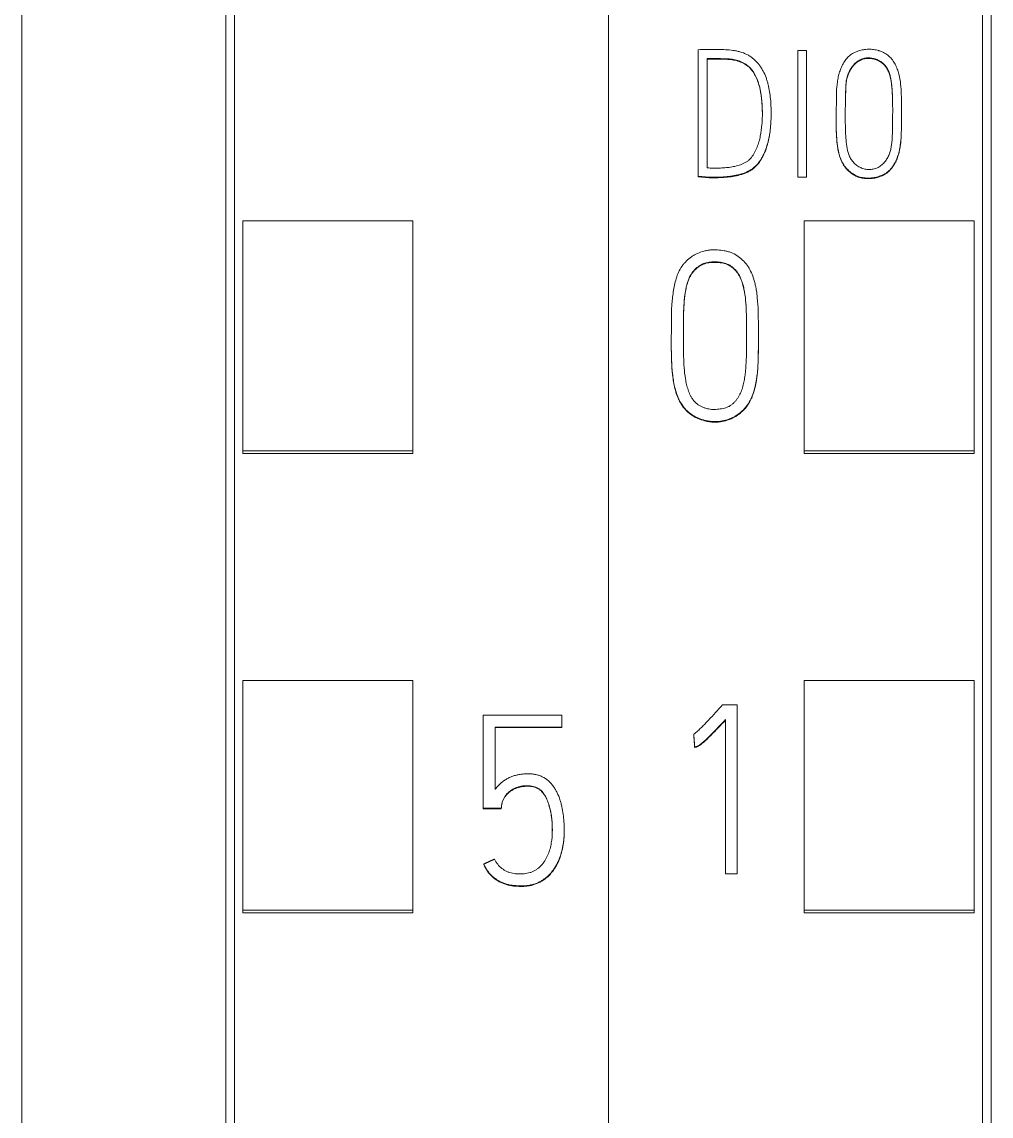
# Model space of a CAD drawing. Header units: millimetres. Extents: x 4137 to 6698, y 1400 to 3585.
# Drawn here: x 6070.55 to 6081.95, y 3330.15 to 3343.01 of the extents above; entities that cross this region are included whole.
import ezdxf

# ---------------------------------------------------------------- set-up
doc = ezdxf.new("R2010")
doc.units = ezdxf.units.MM
doc.layers.add('000-PI-Oprema', color=30, linetype='Continuous', lineweight=5)

msp = doc.modelspace()

# ---------------------------------------------------------------- linework, layer by layer
at = {"color": 0, "linetype": 'ByBlock', "lineweight": 0}
for p, q in [((6077.448, 3360.472), (6077.448, 3247.054)), ((6081.848, 3358.191), (6081.848, 3249.376)), ((6078.503, 3342.685), (6078.503, 3341.198)), ((6079.674, 3341.188), (6079.674, 3342.677)), ((6079.674, 3342.677), (6079.778, 3342.677)), ((6079.778, 3342.677), (6079.778, 3341.188)), ((6078.609, 3341.295), (6078.609, 3342.58)), ((6079.36, 3341.935), (6079.36, 3341.941)), ((6080.894, 3341.86), (6080.894, 3341.866)), ((6080.125, 3341.836), (6080.125, 3341.83)), ((6078.503, 3341.198), (6078.503, 3341.192)), ((6079.778, 3341.188), (6079.674, 3341.188)), ((6079.748, 3337.969), (6079.748, 3340.672)), ((6081.748, 3340.672), (6079.748, 3340.672)), ((6081.748, 3337.969), (6081.748, 3340.672)), ((6079.21, 3339.376), (6079.21, 3339.382)), ((6078.186, 3339.211), (6078.186, 3339.205)), ((6079.748, 3337.94), (6079.748, 3337.969)), ((6081.748, 3337.969), (6079.748, 3337.969)), ((6081.748, 3337.94), (6079.748, 3337.94)), ((6081.748, 3337.94), (6081.748, 3337.969)), ((6079.748, 3332.568), (6079.748, 3335.27)), ((6081.748, 3335.27), (6079.748, 3335.27)), ((6081.748, 3332.568), (6081.748, 3335.27)), ((6078.962, 3334.982), (6078.787, 3334.982)), ((6078.962, 3332.998), (6078.962, 3334.982)), ((6078.823, 3334.81), (6078.823, 3332.998)), ((6078.451, 3334.637), (6078.451, 3334.631)), ((6078.46, 3334.49), (6078.46, 3334.484)), ((6078.823, 3332.998), (6078.962, 3332.998)), ((6079.748, 3332.54), (6079.748, 3332.568)), ((6081.748, 3332.568), (6079.748, 3332.568)), ((6081.748, 3332.54), (6079.748, 3332.54)), ((6081.748, 3332.54), (6081.748, 3332.568))]:
    msp.add_line(p, q, dxfattribs=at)
for points in [[(6078.451, 3334.637, 0), (6078.451, 3334.634, 0), (6078.451, 3334.631, 0), (6078.452, 3334.628, 0), (6078.452, 3334.625, 0), (6078.452, 3334.622, 0), (6078.452, 3334.619, 0), (6078.452, 3334.616, 0), (6078.452, 3334.613, 0), (6078.453, 3334.61, 0), (6078.453, 3334.608, 0), (6078.453, 3334.605, 0), (6078.453, 3334.602, 0), (6078.453, 3334.599, 0), (6078.454, 3334.596, 0), (6078.454, 3334.593, 0), (6078.454, 3334.59, 0), (6078.454, 3334.587, 0), (6078.454, 3334.584, 0), (6078.454, 3334.581, 0), (6078.455, 3334.578, 0), (6078.455, 3334.575, 0), (6078.455, 3334.572, 0), (6078.455, 3334.569, 0), (6078.455, 3334.566, 0), (6078.455, 3334.563, 0), (6078.456, 3334.56, 0), (6078.456, 3334.558, 0), (6078.456, 3334.555, 0), (6078.456, 3334.552, 0), (6078.456, 3334.549, 0), (6078.456, 3334.546, 0), (6078.457, 3334.543, 0), (6078.457, 3334.54, 0), (6078.457, 3334.537, 0), (6078.457, 3334.534, 0), (6078.457, 3334.531, 0), (6078.458, 3334.528, 0), (6078.458, 3334.525, 0), (6078.458, 3334.522, 0), (6078.458, 3334.519, 0), (6078.458, 3334.516, 0), (6078.458, 3334.513, 0), (6078.459, 3334.51, 0), (6078.459, 3334.508, 0), (6078.459, 3334.505, 0), (6078.459, 3334.502, 0), (6078.459, 3334.499, 0), (6078.459, 3334.496, 0), (6078.46, 3334.493, 0), (6078.46, 3334.49, 0)], [(6078.451, 3334.631, 0), (6078.451, 3334.628, 0), (6078.451, 3334.625, 0), (6078.452, 3334.622, 0), (6078.452, 3334.619, 0), (6078.452, 3334.616, 0), (6078.452, 3334.613, 0), (6078.452, 3334.61, 0), (6078.452, 3334.607, 0), (6078.453, 3334.604, 0), (6078.453, 3334.601, 0), (6078.453, 3334.598, 0), (6078.453, 3334.595, 0), (6078.453, 3334.592, 0), (6078.454, 3334.59, 0), (6078.454, 3334.587, 0), (6078.454, 3334.584, 0), (6078.454, 3334.581, 0), (6078.454, 3334.578, 0), (6078.454, 3334.575, 0), (6078.455, 3334.572, 0), (6078.455, 3334.569, 0), (6078.455, 3334.566, 0), (6078.455, 3334.563, 0), (6078.455, 3334.56, 0), (6078.455, 3334.557, 0), (6078.456, 3334.554, 0), (6078.456, 3334.551, 0), (6078.456, 3334.548, 0), (6078.456, 3334.545, 0), (6078.456, 3334.543, 0), (6078.456, 3334.54, 0), (6078.457, 3334.537, 0), (6078.457, 3334.534, 0), (6078.457, 3334.531, 0), (6078.457, 3334.528, 0), (6078.457, 3334.525, 0), (6078.458, 3334.522, 0), (6078.458, 3334.519, 0), (6078.458, 3334.516, 0), (6078.458, 3334.513, 0), (6078.458, 3334.51, 0), (6078.458, 3334.507, 0), (6078.459, 3334.504, 0), (6078.459, 3334.501, 0), (6078.459, 3334.498, 0), (6078.459, 3334.495, 0), (6078.459, 3334.493, 0), (6078.459, 3334.49, 0), (6078.46, 3334.487, 0), (6078.46, 3334.484, 0)]]:
    msp.add_polyline3d(points, dxfattribs=at)
for points, knots in [([(6081.948, 3358.377), (6081.948, 3355.333), (6081.948, 3345.763), (6081.948, 3331.593), (6081.948, 3317.027), (6081.948, 3302.817), (6081.948, 3288.522), (6081.948, 3273.036), (6081.948, 3260.396), (6081.948, 3252.431), (6081.948, 3249.091)], [0, 0, 0, 0, 0.083934, 0.263736, 0.389889, 0.484142, 0.653794, 0.78188, 0.908517, 1, 1, 1, 1]), ([(6078.503, 3341.198), (6078.56, 3341.191), (6078.617, 3341.187), (6078.73, 3341.185), (6078.786, 3341.187), (6078.87, 3341.196), (6078.898, 3341.2), (6078.94, 3341.207), (6078.954, 3341.21), (6078.982, 3341.216), (6078.996, 3341.22), (6079.038, 3341.232), (6079.064, 3341.242), (6079.102, 3341.262), (6079.115, 3341.269), (6079.133, 3341.28), (6079.139, 3341.284), (6079.15, 3341.293), (6079.156, 3341.298), (6079.184, 3341.321), (6079.203, 3341.342), (6079.228, 3341.377), (6079.236, 3341.389), (6079.25, 3341.413), (6079.257, 3341.426), (6079.289, 3341.49), (6079.309, 3341.543), (6079.327, 3341.613), (6079.33, 3341.627), (6079.336, 3341.654), (6079.344, 3341.696), (6079.349, 3341.739), (6079.358, 3341.823), (6079.36, 3341.88), (6079.36, 3341.965), (6079.36, 3341.993), (6079.357, 3342.05), (6079.356, 3342.079), (6079.35, 3342.135), (6079.347, 3342.163), (6079.337, 3342.219), (6079.332, 3342.247), (6079.322, 3342.289), (6079.318, 3342.302), (6079.31, 3342.33), (6079.305, 3342.343), (6079.291, 3342.383), (6079.279, 3342.409), (6079.259, 3342.447), (6079.252, 3342.459), (6079.237, 3342.483), (6079.228, 3342.495), (6079.202, 3342.529), (6079.183, 3342.55), (6079.151, 3342.579), (6079.14, 3342.588), (6079.117, 3342.605), (6079.105, 3342.612), (6079.068, 3342.633), (6079.042, 3342.645), (6079.001, 3342.658), (6078.987, 3342.662), (6078.959, 3342.669), (6078.945, 3342.672), (6078.903, 3342.679), (6078.875, 3342.682), (6078.818, 3342.686), (6078.789, 3342.687), (6078.732, 3342.687), (6078.703, 3342.687), (6078.646, 3342.687), (6078.618, 3342.686), (6078.56, 3342.686), (6078.532, 3342.686), (6078.503, 3342.685)], [0, 0, 0, 0, 0.0625, 0.0625, 0.125, 0.125, 0.15625, 0.15625, 0.171875, 0.171875, 0.1875, 0.1875, 0.21875, 0.21875, 0.234375, 0.234375, 0.242188, 0.242188, 0.25, 0.25, 0.28125, 0.28125, 0.296875, 0.296875, 0.3125, 0.3125, 0.375, 0.375, 0.390625, 0.390625, 0.40625, 0.4375, 0.4375, 0.5, 0.5, 0.53125, 0.53125, 0.5625, 0.5625, 0.59375, 0.59375, 0.625, 0.625, 0.640625, 0.640625, 0.65625, 0.65625, 0.6875, 0.6875, 0.703125, 0.703125, 0.71875, 0.71875, 0.75, 0.75, 0.765625, 0.765625, 0.78125, 0.78125, 0.8125, 0.8125, 0.828125, 0.828125, 0.84375, 0.84375, 0.875, 0.875, 0.90625, 0.90625, 0.9375, 0.9375, 0.96875, 0.96875, 1, 1, 1, 1]), ([(6080.639, 3342.67), (6080.659, 3342.663), (6080.677, 3342.655), (6080.704, 3342.64), (6080.712, 3342.634), (6080.729, 3342.622), (6080.737, 3342.616), (6080.76, 3342.596), (6080.774, 3342.581), (6080.798, 3342.548), (6080.809, 3342.531), (6080.829, 3342.495), (6080.837, 3342.477), (6080.851, 3342.439), (6080.857, 3342.419), (6080.873, 3342.36), (6080.886, 3342.281), (6080.89, 3342.201), (6080.892, 3342.121), (6080.893, 3342.081), (6080.893, 3342.001), (6080.893, 3341.961), (6080.894, 3341.88), (6080.894, 3341.84), (6080.893, 3341.76), (6080.892, 3341.72), (6080.888, 3341.64), (6080.885, 3341.6), (6080.877, 3341.541), (6080.873, 3341.521), (6080.864, 3341.482), (6080.859, 3341.462), (6080.847, 3341.424), (6080.84, 3341.405), (6080.823, 3341.368), (6080.814, 3341.351), (6080.793, 3341.317), (6080.782, 3341.301), (6080.762, 3341.278), (6080.755, 3341.27), (6080.74, 3341.257), (6080.732, 3341.25), (6080.708, 3341.232), (6080.691, 3341.222), (6080.663, 3341.208), (6080.654, 3341.204), (6080.635, 3341.197), (6080.625, 3341.194), (6080.596, 3341.186), (6080.577, 3341.182), (6080.547, 3341.178), (6080.536, 3341.177), (6080.516, 3341.176), (6080.486, 3341.175), (6080.456, 3341.178), (6080.426, 3341.183), (6080.416, 3341.185), (6080.396, 3341.19), (6080.387, 3341.194), (6080.359, 3341.204), (6080.341, 3341.213), (6080.315, 3341.23), (6080.306, 3341.235), (6080.29, 3341.248), (6080.275, 3341.261), (6080.261, 3341.275), (6080.247, 3341.29), (6080.24, 3341.297), (6080.222, 3341.321), (6080.21, 3341.338), (6080.196, 3341.364), (6080.191, 3341.373), (6080.183, 3341.392), (6080.179, 3341.401), (6080.168, 3341.429), (6080.162, 3341.448), (6080.148, 3341.507), (6080.142, 3341.546), (6080.128, 3341.666), (6080.125, 3341.746), (6080.125, 3341.906), (6080.127, 3341.986), (6080.128, 3342.106), (6080.128, 3342.146), (6080.131, 3342.226), (6080.134, 3342.266), (6080.143, 3342.326), (6080.146, 3342.345), (6080.155, 3342.385), (6080.16, 3342.404), (6080.172, 3342.442), (6080.179, 3342.461), (6080.195, 3342.498), (6080.204, 3342.516), (6080.225, 3342.55), (6080.236, 3342.567), (6080.256, 3342.589), (6080.263, 3342.597), (6080.278, 3342.611), (6080.285, 3342.617), (6080.309, 3342.635), (6080.326, 3342.646), (6080.354, 3342.658), (6080.363, 3342.662), (6080.382, 3342.669), (6080.392, 3342.672), (6080.421, 3342.68), (6080.44, 3342.684), (6080.47, 3342.688), (6080.48, 3342.689), (6080.5, 3342.69), (6080.511, 3342.69), (6080.541, 3342.69), (6080.561, 3342.688), (6080.59, 3342.684), (6080.6, 3342.681), (6080.615, 3342.678), (6080.622, 3342.676), (6080.629, 3342.673), (6080.634, 3342.672), (6080.637, 3342.671), (6080.639, 3342.67)], [0, 0, 0, 0, 0.015625, 0.015625, 0.023438, 0.023438, 0.03125, 0.03125, 0.046875, 0.046875, 0.0625, 0.0625, 0.078125, 0.078125, 0.09375, 0.09375, 0.125, 0.15625, 0.15625, 0.1875, 0.1875, 0.21875, 0.21875, 0.25, 0.25, 0.28125, 0.28125, 0.3125, 0.3125, 0.328125, 0.328125, 0.34375, 0.34375, 0.359375, 0.359375, 0.375, 0.375, 0.390625, 0.390625, 0.398438, 0.398438, 0.40625, 0.40625, 0.421875, 0.421875, 0.429688, 0.429688, 0.4375, 0.4375, 0.453125, 0.453125, 0.460938, 0.460938, 0.46875, 0.484375, 0.484375, 0.492188, 0.492188, 0.5, 0.5, 0.515625, 0.515625, 0.523438, 0.523438, 0.53125, 0.539063, 0.539063, 0.546875, 0.546875, 0.5625, 0.5625, 0.570313, 0.570313, 0.578125, 0.578125, 0.59375, 0.59375, 0.625, 0.625, 0.6875, 0.6875, 0.75, 0.75, 0.78125, 0.78125, 0.8125, 0.8125, 0.828125, 0.828125, 0.84375, 0.84375, 0.859375, 0.859375, 0.875, 0.875, 0.890625, 0.890625, 0.898438, 0.898438, 0.90625, 0.90625, 0.921875, 0.921875, 0.929687, 0.929687, 0.9375, 0.9375, 0.953125, 0.953125, 0.960937, 0.960937, 0.96875, 0.96875, 0.984375, 0.984375, 0.992187, 0.992187, 0.996094, 0.998047, 0.998047, 1, 1, 1, 1]), ([(6078.609, 3342.58), (6078.655, 3342.581), (6078.701, 3342.581), (6078.758, 3342.58), (6078.77, 3342.58), (6078.793, 3342.579), (6078.827, 3342.579), (6078.862, 3342.577), (6078.896, 3342.574), (6078.907, 3342.572), (6078.93, 3342.568), (6078.941, 3342.566), (6078.975, 3342.557), (6078.996, 3342.55), (6079.038, 3342.53), (6079.058, 3342.519), (6079.085, 3342.498), (6079.094, 3342.491), (6079.11, 3342.475), (6079.118, 3342.467), (6079.141, 3342.44), (6079.153, 3342.422), (6079.17, 3342.392), (6079.176, 3342.382), (6079.186, 3342.361), (6079.19, 3342.351), (6079.212, 3342.298), (6079.224, 3342.254), (6079.237, 3342.187), (6079.241, 3342.165), (6079.247, 3342.12), (6079.249, 3342.097), (6079.255, 3342.029), (6079.257, 3341.984), (6079.257, 3341.916), (6079.257, 3341.894), (6079.255, 3341.849), (6079.254, 3341.827), (6079.248, 3341.759), (6079.242, 3341.714), (6079.231, 3341.659), (6079.229, 3341.647), (6079.223, 3341.625), (6079.22, 3341.614), (6079.211, 3341.581), (6079.204, 3341.559), (6079.187, 3341.517), (6079.177, 3341.496), (6079.155, 3341.455), (6079.143, 3341.436), (6079.125, 3341.414), (6079.121, 3341.409), (6079.113, 3341.401), (6079.109, 3341.397), (6079.096, 3341.385), (6079.087, 3341.378), (6079.068, 3341.365), (6079.058, 3341.359), (6079.038, 3341.349), (6079.028, 3341.344), (6078.996, 3341.331), (6078.974, 3341.324), (6078.929, 3341.312), (6078.907, 3341.308), (6078.861, 3341.301), (6078.839, 3341.299), (6078.793, 3341.295), (6078.77, 3341.294), (6078.724, 3341.293), (6078.701, 3341.293), (6078.655, 3341.294), (6078.632, 3341.294), (6078.609, 3341.295)], [0, 0, 0, 0, 0.0625, 0.0625, 0.078125, 0.078125, 0.09375, 0.125, 0.125, 0.140625, 0.140625, 0.15625, 0.15625, 0.1875, 0.1875, 0.21875, 0.21875, 0.234375, 0.234375, 0.25, 0.25, 0.28125, 0.28125, 0.296875, 0.296875, 0.3125, 0.3125, 0.375, 0.375, 0.40625, 0.40625, 0.4375, 0.4375, 0.5, 0.5, 0.53125, 0.53125, 0.5625, 0.5625, 0.625, 0.625, 0.640625, 0.640625, 0.65625, 0.65625, 0.6875, 0.6875, 0.71875, 0.71875, 0.75, 0.75, 0.757813, 0.757813, 0.765625, 0.765625, 0.78125, 0.78125, 0.796875, 0.796875, 0.8125, 0.8125, 0.84375, 0.84375, 0.875, 0.875, 0.90625, 0.90625, 0.9375, 0.9375, 0.96875, 0.96875, 1, 1, 1, 1]), ([(6079.257, 3341.931), (6079.257, 3341.954), (6079.257, 3341.976), (6079.255, 3342.021), (6079.253, 3342.044), (6079.249, 3342.089), (6079.247, 3342.112), (6079.241, 3342.157), (6079.238, 3342.179), (6079.229, 3342.224), (6079.223, 3342.246), (6079.211, 3342.29), (6079.203, 3342.312), (6079.186, 3342.354), (6079.176, 3342.375), (6079.154, 3342.415), (6079.141, 3342.434), (6079.119, 3342.46), (6079.111, 3342.469), (6079.094, 3342.485), (6079.085, 3342.492), (6079.058, 3342.513), (6079.038, 3342.524), (6079.007, 3342.538), (6078.996, 3342.543), (6078.974, 3342.55), (6078.964, 3342.554), (6078.93, 3342.562), (6078.908, 3342.566), (6078.862, 3342.571), (6078.839, 3342.572), (6078.805, 3342.573), (6078.793, 3342.573), (6078.77, 3342.574), (6078.759, 3342.574), (6078.701, 3342.575), (6078.655, 3342.575), (6078.609, 3342.573)], [0, 0, 0, 0, 0.061092, 0.061092, 0.123686, 0.123686, 0.186279, 0.186279, 0.248873, 0.248873, 0.311467, 0.311467, 0.374061, 0.374061, 0.436655, 0.436655, 0.499249, 0.499249, 0.530546, 0.530546, 0.561843, 0.561843, 0.624437, 0.624437, 0.655734, 0.655734, 0.687031, 0.687031, 0.749624, 0.749624, 0.812218, 0.812218, 0.843515, 0.843515, 0.874812, 0.874812, 1, 1, 1, 1]), ([(6080.713, 3342.484), (6080.723, 3342.471), (6080.731, 3342.456), (6080.745, 3342.426), (6080.75, 3342.41), (6080.76, 3342.378), (6080.764, 3342.362), (6080.77, 3342.329), (6080.773, 3342.313), (6080.779, 3342.263), (6080.782, 3342.23), (6080.786, 3342.164), (6080.788, 3342.131), (6080.79, 3342.031), (6080.79, 3341.964), (6080.789, 3341.831), (6080.788, 3341.765), (6080.785, 3341.665), (6080.783, 3341.632), (6080.778, 3341.582), (6080.776, 3341.566), (6080.771, 3341.533), (6080.768, 3341.517), (6080.759, 3341.484), (6080.754, 3341.468), (6080.742, 3341.437), (6080.734, 3341.422), (6080.717, 3341.393), (6080.708, 3341.379), (6080.687, 3341.354), (6080.675, 3341.342), (6080.649, 3341.32), (6080.635, 3341.31), (6080.613, 3341.298), (6080.606, 3341.295), (6080.59, 3341.289), (6080.582, 3341.286), (6080.558, 3341.28), (6080.541, 3341.277), (6080.507, 3341.276), (6080.49, 3341.277), (6080.457, 3341.283), (6080.441, 3341.287), (6080.409, 3341.3), (6080.395, 3341.307), (6080.373, 3341.321), (6080.366, 3341.326), (6080.353, 3341.336), (6080.341, 3341.347), (6080.329, 3341.359), (6080.318, 3341.372), (6080.313, 3341.378), (6080.298, 3341.399), (6080.29, 3341.414), (6080.277, 3341.444), (6080.271, 3341.46), (6080.257, 3341.508), (6080.251, 3341.541), (6080.238, 3341.639), (6080.235, 3341.706), (6080.232, 3341.838), (6080.231, 3341.905), (6080.233, 3342.037), (6080.236, 3342.104), (6080.237, 3342.187), (6080.237, 3342.203), (6080.237, 3342.236), (6080.238, 3342.253), (6080.241, 3342.302), (6080.246, 3342.335), (6080.258, 3342.375), (6080.26, 3342.383), (6080.266, 3342.399), (6080.269, 3342.406), (6080.279, 3342.429), (6080.287, 3342.443), (6080.304, 3342.472), (6080.313, 3342.485), (6080.329, 3342.504), (6080.335, 3342.511), (6080.346, 3342.523), (6080.358, 3342.534), (6080.372, 3342.544), (6080.385, 3342.554), (6080.392, 3342.558), (6080.415, 3342.57), (6080.43, 3342.577), (6080.462, 3342.585), (6080.479, 3342.588), (6080.512, 3342.589), (6080.529, 3342.588), (6080.562, 3342.583), (6080.578, 3342.579), (6080.602, 3342.57), (6080.609, 3342.567), (6080.625, 3342.56), (6080.632, 3342.556), (6080.653, 3342.543), (6080.667, 3342.533), (6080.685, 3342.516), (6080.691, 3342.51), (6080.7, 3342.501), (6080.702, 3342.498), (6080.708, 3342.491), (6080.71, 3342.488), (6080.713, 3342.484)], [0, 0, 0, 0, 0.015625, 0.015625, 0.03125, 0.03125, 0.046875, 0.046875, 0.0625, 0.0625, 0.09375, 0.09375, 0.125, 0.125, 0.1875, 0.1875, 0.25, 0.25, 0.28125, 0.28125, 0.296875, 0.296875, 0.3125, 0.3125, 0.328125, 0.328125, 0.34375, 0.34375, 0.359375, 0.359375, 0.375, 0.375, 0.390625, 0.390625, 0.398437, 0.398437, 0.40625, 0.40625, 0.421875, 0.421875, 0.4375, 0.4375, 0.453125, 0.453125, 0.46875, 0.46875, 0.476562, 0.476562, 0.484375, 0.492187, 0.492187, 0.5, 0.5, 0.515625, 0.515625, 0.53125, 0.53125, 0.5625, 0.5625, 0.625, 0.625, 0.6875, 0.6875, 0.75, 0.75, 0.765625, 0.765625, 0.78125, 0.78125, 0.8125, 0.8125, 0.820312, 0.820312, 0.828125, 0.828125, 0.84375, 0.84375, 0.859375, 0.859375, 0.867187, 0.867187, 0.875, 0.882812, 0.882812, 0.890625, 0.890625, 0.90625, 0.90625, 0.921875, 0.921875, 0.9375, 0.9375, 0.953125, 0.953125, 0.960937, 0.960937, 0.96875, 0.96875, 0.984375, 0.984375, 0.992188, 0.992188, 0.996094, 0.996094, 1, 1, 1, 1]), ([(6080.713, 3342.478), (6080.703, 3342.492), (6080.692, 3342.504), (6080.674, 3342.52), (6080.667, 3342.526), (6080.654, 3342.536), (6080.647, 3342.54), (6080.626, 3342.553), (6080.611, 3342.561), (6080.588, 3342.569), (6080.58, 3342.572), (6080.564, 3342.576), (6080.556, 3342.578), (6080.531, 3342.582), (6080.515, 3342.583), (6080.49, 3342.582), (6080.481, 3342.582), (6080.465, 3342.579), (6080.457, 3342.578), (6080.441, 3342.574), (6080.433, 3342.571), (6080.418, 3342.565), (6080.41, 3342.562), (6080.388, 3342.55), (6080.374, 3342.54), (6080.355, 3342.525), (6080.349, 3342.519), (6080.337, 3342.507), (6080.332, 3342.501), (6080.316, 3342.482), (6080.306, 3342.469), (6080.289, 3342.441), (6080.281, 3342.426), (6080.267, 3342.396), (6080.262, 3342.381), (6080.254, 3342.357), (6080.252, 3342.349), (6080.248, 3342.333), (6080.247, 3342.325), (6080.243, 3342.301), (6080.237, 3342.252), (6080.237, 3342.202), (6080.236, 3342.137), (6080.236, 3342.104), (6080.234, 3342.039), (6080.233, 3342.006), (6080.232, 3341.945), (6080.232, 3341.917), (6080.232, 3341.889)], [0, 0, 0, 0, 0.046038, 0.046038, 0.069058, 0.069058, 0.092077, 0.092077, 0.138115, 0.138115, 0.161134, 0.161134, 0.184154, 0.184154, 0.230192, 0.230192, 0.253211, 0.253211, 0.27623, 0.27623, 0.29925, 0.29925, 0.322269, 0.322269, 0.368307, 0.368307, 0.391326, 0.391326, 0.414346, 0.414346, 0.460384, 0.460384, 0.506422, 0.506422, 0.552461, 0.552461, 0.57548, 0.57548, 0.598499, 0.598499, 0.644538, 0.736614, 0.736614, 0.828691, 0.828691, 0.920768, 0.920768, 1, 1, 1, 1]), ([(6080.79, 3341.961), (6080.79, 3342.003), (6080.789, 3342.045), (6080.788, 3342.12), (6080.787, 3342.154), (6080.783, 3342.221), (6080.78, 3342.254), (6080.771, 3342.321), (6080.765, 3342.354), (6080.751, 3342.403), (6080.745, 3342.419), (6080.735, 3342.442), (6080.729, 3342.453), (6080.721, 3342.466), (6080.718, 3342.471), (6080.715, 3342.475), (6080.714, 3342.476), (6080.713, 3342.478)], [0, 0, 0, 0, 0.238095, 0.238095, 0.428571, 0.428571, 0.619048, 0.619048, 0.809524, 0.809524, 0.904762, 0.904762, 0.952381, 0.97619, 0.988095, 0.988095, 1, 1, 1, 1]), ([(6079.36, 3341.936), (6079.36, 3341.879), (6079.358, 3341.823), (6079.347, 3341.711), (6079.339, 3341.655), (6079.321, 3341.586), (6079.317, 3341.572), (6079.309, 3341.545), (6079.305, 3341.531), (6079.29, 3341.491), (6079.279, 3341.464), (6079.26, 3341.426), (6079.253, 3341.413), (6079.239, 3341.388), (6079.231, 3341.376), (6079.206, 3341.341), (6079.188, 3341.319), (6079.161, 3341.295), (6079.155, 3341.29), (6079.143, 3341.282), (6079.126, 3341.269), (6079.107, 3341.258), (6079.082, 3341.245), (6079.069, 3341.239), (6079.042, 3341.228), (6079.028, 3341.223), (6078.987, 3341.21), (6078.959, 3341.204), (6078.903, 3341.194), (6078.875, 3341.19), (6078.818, 3341.184), (6078.789, 3341.182), (6078.732, 3341.18), (6078.703, 3341.179), (6078.617, 3341.18), (6078.56, 3341.184), (6078.503, 3341.192)], [0, 0, 0, 0, 0.124069, 0.124069, 0.249202, 0.249202, 0.280486, 0.280486, 0.311769, 0.311769, 0.374335, 0.374335, 0.405618, 0.405618, 0.436902, 0.436902, 0.499468, 0.499468, 0.51511, 0.51511, 0.530751, 0.562035, 0.562035, 0.593318, 0.593318, 0.624601, 0.624601, 0.687168, 0.687168, 0.749734, 0.749734, 0.812301, 0.812301, 0.874867, 0.874867, 1, 1, 1, 1]), ([(6080.125, 3341.83), (6080.125, 3341.824), (6080.125, 3341.818), (6080.125, 3341.772), (6080.126, 3341.732), (6080.13, 3341.651), (6080.133, 3341.611), (6080.14, 3341.551), (6080.143, 3341.532), (6080.15, 3341.492), (6080.155, 3341.472), (6080.17, 3341.414), (6080.185, 3341.377), (6080.21, 3341.333), (6080.216, 3341.324), (6080.227, 3341.308), (6080.233, 3341.3), (6080.252, 3341.277), (6080.266, 3341.262), (6080.289, 3341.243), (6080.297, 3341.236), (6080.313, 3341.224), (6080.322, 3341.219), (6080.348, 3341.203), (6080.366, 3341.195), (6080.395, 3341.185), (6080.405, 3341.182), (6080.424, 3341.177), (6080.434, 3341.175), (6080.464, 3341.171), (6080.484, 3341.17), (6080.525, 3341.17), (6080.545, 3341.171), (6080.585, 3341.177), (6080.605, 3341.182), (6080.644, 3341.194), (6080.663, 3341.201), (6080.69, 3341.215), (6080.698, 3341.22), (6080.715, 3341.231), (6080.724, 3341.237), (6080.747, 3341.257), (6080.762, 3341.271), (6080.787, 3341.302), (6080.799, 3341.319), (6080.819, 3341.353), (6080.828, 3341.371), (6080.844, 3341.408), (6080.85, 3341.427), (6080.862, 3341.466), (6080.867, 3341.485), (6080.875, 3341.525), (6080.885, 3341.583), (6080.889, 3341.643), (6080.892, 3341.722), (6080.893, 3341.762), (6080.894, 3341.821), (6080.894, 3341.84), (6080.894, 3341.86)], [0, 0, 0, 0, 0.010152, 0.010152, 0.078514, 0.078514, 0.146876, 0.146876, 0.181057, 0.181057, 0.215238, 0.215238, 0.2836, 0.2836, 0.30069, 0.30069, 0.317781, 0.317781, 0.351962, 0.351962, 0.369053, 0.369053, 0.386143, 0.386143, 0.420324, 0.420324, 0.437415, 0.437415, 0.454505, 0.454505, 0.488686, 0.488686, 0.522867, 0.522867, 0.557048, 0.557048, 0.591229, 0.591229, 0.60832, 0.60832, 0.62541, 0.62541, 0.659591, 0.659591, 0.693772, 0.693772, 0.727953, 0.727953, 0.762134, 0.762134, 0.796315, 0.796315, 0.830496, 0.898858, 0.898858, 0.96722, 0.96722, 1, 1, 1, 1]), ([(6078.729, 3340.332), (6078.756, 3340.33), (6078.783, 3340.327), (6078.823, 3340.32), (6078.837, 3340.317), (6078.863, 3340.31), (6078.876, 3340.305), (6078.914, 3340.291), (6078.938, 3340.278), (6078.972, 3340.256), (6078.983, 3340.248), (6079.004, 3340.231), (6079.014, 3340.222), (6079.044, 3340.194), (6079.062, 3340.174), (6079.085, 3340.141), (6079.093, 3340.13), (6079.107, 3340.106), (6079.113, 3340.094), (6079.131, 3340.058), (6079.141, 3340.033), (6079.159, 3339.982), (6079.166, 3339.956), (6079.175, 3339.917), (6079.178, 3339.903), (6079.183, 3339.877), (6079.19, 3339.837), (6079.195, 3339.797), (6079.203, 3339.717), (6079.206, 3339.664), (6079.211, 3339.503), (6079.21, 3339.396), (6079.21, 3339.182), (6079.211, 3339.075), (6079.203, 3338.942), (6079.201, 3338.915), (6079.196, 3338.862), (6079.192, 3338.835), (6079.18, 3338.756), (6079.168, 3338.704), (6079.147, 3338.641), (6079.143, 3338.628), (6079.133, 3338.603), (6079.128, 3338.59), (6079.11, 3338.554), (6079.097, 3338.531), (6079.074, 3338.498), (6079.066, 3338.488), (6079.049, 3338.467), (6079.04, 3338.457), (6079.011, 3338.429), (6078.99, 3338.412), (6078.957, 3338.389), (6078.946, 3338.382), (6078.922, 3338.368), (6078.91, 3338.362), (6078.874, 3338.345), (6078.849, 3338.336), (6078.81, 3338.326), (6078.797, 3338.323), (6078.77, 3338.318), (6078.757, 3338.316), (6078.716, 3338.313), (6078.69, 3338.312), (6078.649, 3338.316), (6078.636, 3338.317), (6078.609, 3338.321), (6078.596, 3338.324), (6078.557, 3338.334), (6078.531, 3338.342), (6078.494, 3338.357), (6078.482, 3338.363), (6078.458, 3338.376), (6078.447, 3338.383), (6078.413, 3338.404), (6078.392, 3338.421), (6078.363, 3338.448), (6078.354, 3338.458), (6078.336, 3338.478), (6078.328, 3338.489), (6078.304, 3338.522), (6078.29, 3338.545), (6078.272, 3338.581), (6078.267, 3338.593), (6078.256, 3338.618), (6078.252, 3338.631), (6078.239, 3338.669), (6078.232, 3338.694), (6078.219, 3338.746), (6078.214, 3338.772), (6078.206, 3338.825), (6078.203, 3338.852), (6078.194, 3338.932), (6078.191, 3338.985), (6078.185, 3339.145), (6078.186, 3339.252), (6078.187, 3339.412), (6078.187, 3339.465), (6078.188, 3339.572), (6078.189, 3339.625), (6078.196, 3339.731), (6078.201, 3339.784), (6078.213, 3339.864), (6078.218, 3339.89), (6078.229, 3339.942), (6078.236, 3339.968), (6078.247, 3340.006), (6078.252, 3340.019), (6078.261, 3340.044), (6078.266, 3340.056), (6078.283, 3340.093), (6078.296, 3340.116), (6078.318, 3340.149), (6078.326, 3340.16), (6078.343, 3340.18), (6078.353, 3340.19), (6078.381, 3340.219), (6078.402, 3340.236), (6078.435, 3340.259), (6078.446, 3340.266), (6078.469, 3340.279), (6078.481, 3340.285), (6078.518, 3340.302), (6078.543, 3340.311), (6078.582, 3340.321), (6078.595, 3340.324), (6078.621, 3340.328), (6078.635, 3340.33), (6078.662, 3340.332), (6078.682, 3340.333), (6078.706, 3340.332), (6078.716, 3340.332), (6078.722, 3340.332), (6078.726, 3340.332), (6078.729, 3340.332)], [0, 0, 0, 0, 0.015625, 0.015625, 0.023438, 0.023438, 0.03125, 0.03125, 0.046875, 0.046875, 0.054688, 0.054688, 0.0625, 0.0625, 0.078125, 0.078125, 0.085938, 0.085938, 0.09375, 0.09375, 0.109375, 0.109375, 0.125, 0.125, 0.132813, 0.132813, 0.140625, 0.15625, 0.15625, 0.1875, 0.1875, 0.25, 0.25, 0.3125, 0.3125, 0.328125, 0.328125, 0.34375, 0.34375, 0.375, 0.375, 0.382812, 0.382812, 0.390625, 0.390625, 0.40625, 0.40625, 0.414062, 0.414062, 0.421875, 0.421875, 0.4375, 0.4375, 0.445312, 0.445312, 0.453125, 0.453125, 0.46875, 0.46875, 0.476562, 0.476562, 0.484375, 0.484375, 0.5, 0.5, 0.507812, 0.507812, 0.515625, 0.515625, 0.53125, 0.53125, 0.539062, 0.539062, 0.546875, 0.546875, 0.5625, 0.5625, 0.570312, 0.570312, 0.578125, 0.578125, 0.59375, 0.59375, 0.601562, 0.601562, 0.609375, 0.609375, 0.625, 0.625, 0.640625, 0.640625, 0.65625, 0.65625, 0.6875, 0.6875, 0.75, 0.75, 0.78125, 0.78125, 0.8125, 0.8125, 0.84375, 0.84375, 0.859375, 0.859375, 0.875, 0.875, 0.882813, 0.882813, 0.890625, 0.890625, 0.90625, 0.90625, 0.914063, 0.914063, 0.921875, 0.921875, 0.9375, 0.9375, 0.945313, 0.945313, 0.953125, 0.953125, 0.96875, 0.96875, 0.976563, 0.976563, 0.984375, 0.984375, 0.992188, 0.996094, 0.998047, 0.998047, 1, 1, 1, 1]), ([(6078.949, 3340.086), (6078.964, 3340.069), (6078.976, 3340.05), (6078.997, 3340.011), (6079.006, 3339.99), (6079.017, 3339.959), (6079.021, 3339.948), (6079.028, 3339.927), (6079.037, 3339.894), (6079.043, 3339.862), (6079.055, 3339.796), (6079.06, 3339.753), (6079.066, 3339.664), (6079.068, 3339.62), (6079.071, 3339.486), (6079.071, 3339.397), (6079.072, 3339.219), (6079.071, 3339.13), (6079.066, 3338.997), (6079.063, 3338.953), (6079.057, 3338.886), (6079.054, 3338.864), (6079.048, 3338.82), (6079.04, 3338.776), (6079.03, 3338.733), (6079.02, 3338.701), (6079.016, 3338.69), (6079.008, 3338.669), (6079.004, 3338.659), (6078.99, 3338.629), (6078.98, 3338.609), (6078.961, 3338.581), (6078.955, 3338.571), (6078.941, 3338.554), (6078.933, 3338.546), (6078.918, 3338.53), (6078.909, 3338.522), (6078.891, 3338.508), (6078.882, 3338.502), (6078.863, 3338.491), (6078.853, 3338.487), (6078.832, 3338.478), (6078.821, 3338.475), (6078.789, 3338.466), (6078.767, 3338.462), (6078.722, 3338.457), (6078.7, 3338.455), (6078.655, 3338.457), (6078.633, 3338.46), (6078.6, 3338.467), (6078.59, 3338.47), (6078.568, 3338.477), (6078.558, 3338.481), (6078.527, 3338.496), (6078.508, 3338.507), (6078.486, 3338.524), (6078.482, 3338.527), (6078.474, 3338.535), (6078.469, 3338.539), (6078.457, 3338.551), (6078.45, 3338.559), (6078.437, 3338.577), (6078.43, 3338.586), (6078.419, 3338.605), (6078.414, 3338.615), (6078.399, 3338.645), (6078.391, 3338.666), (6078.377, 3338.708), (6078.371, 3338.729), (6078.361, 3338.772), (6078.356, 3338.794), (6078.345, 3338.86), (6078.34, 3338.904), (6078.333, 3338.992), (6078.332, 3339.036), (6078.328, 3339.168), (6078.328, 3339.256), (6078.328, 3339.433), (6078.328, 3339.521), (6078.333, 3339.653), (6078.335, 3339.697), (6078.343, 3339.785), (6078.349, 3339.828), (6078.362, 3339.893), (6078.367, 3339.915), (6078.379, 3339.958), (6078.386, 3339.978), (6078.399, 3340.009), (6078.404, 3340.019), (6078.415, 3340.038), (6078.421, 3340.048), (6078.439, 3340.075), (6078.453, 3340.092), (6078.477, 3340.115), (6078.486, 3340.123), (6078.503, 3340.136), (6078.512, 3340.143), (6078.54, 3340.16), (6078.56, 3340.169), (6078.592, 3340.18), (6078.603, 3340.182), (6078.625, 3340.187), (6078.636, 3340.188), (6078.669, 3340.191), (6078.691, 3340.192), (6078.736, 3340.19), (6078.758, 3340.188), (6078.79, 3340.183), (6078.801, 3340.18), (6078.823, 3340.174), (6078.833, 3340.17), (6078.864, 3340.157), (6078.883, 3340.146), (6078.91, 3340.126), (6078.918, 3340.118), (6078.93, 3340.107), (6078.936, 3340.101), (6078.942, 3340.095), (6078.946, 3340.09), (6078.947, 3340.088), (6078.949, 3340.086)], [0, 0, 0, 0, 0.015625, 0.015625, 0.03125, 0.03125, 0.039062, 0.039062, 0.046875, 0.0625, 0.0625, 0.09375, 0.09375, 0.125, 0.125, 0.1875, 0.1875, 0.25, 0.25, 0.28125, 0.28125, 0.296875, 0.296875, 0.3125, 0.328125, 0.328125, 0.335937, 0.335937, 0.34375, 0.34375, 0.359375, 0.359375, 0.367187, 0.367187, 0.375, 0.375, 0.382812, 0.382812, 0.390625, 0.390625, 0.398437, 0.398437, 0.40625, 0.40625, 0.421875, 0.421875, 0.4375, 0.4375, 0.453125, 0.453125, 0.460937, 0.460937, 0.46875, 0.46875, 0.484375, 0.484375, 0.488281, 0.488281, 0.492187, 0.492187, 0.5, 0.5, 0.507812, 0.507812, 0.515625, 0.515625, 0.53125, 0.53125, 0.546875, 0.546875, 0.5625, 0.5625, 0.59375, 0.59375, 0.625, 0.625, 0.6875, 0.6875, 0.75, 0.75, 0.78125, 0.78125, 0.8125, 0.8125, 0.828125, 0.828125, 0.84375, 0.84375, 0.851562, 0.851562, 0.859375, 0.859375, 0.875, 0.875, 0.882812, 0.882812, 0.890625, 0.890625, 0.90625, 0.90625, 0.914062, 0.914062, 0.921875, 0.921875, 0.9375, 0.9375, 0.953125, 0.953125, 0.960937, 0.960937, 0.96875, 0.96875, 0.984375, 0.984375, 0.992187, 0.992187, 0.996094, 0.998047, 0.998047, 1, 1, 1, 1]), ([(6078.949, 3340.08), (6078.935, 3340.097), (6078.919, 3340.113), (6078.892, 3340.133), (6078.882, 3340.139), (6078.863, 3340.151), (6078.853, 3340.156), (6078.833, 3340.165), (6078.822, 3340.168), (6078.8, 3340.174), (6078.789, 3340.177), (6078.756, 3340.182), (6078.734, 3340.184), (6078.689, 3340.185), (6078.667, 3340.185), (6078.633, 3340.182), (6078.622, 3340.18), (6078.6, 3340.176), (6078.589, 3340.173), (6078.568, 3340.166), (6078.558, 3340.161), (6078.537, 3340.152), (6078.528, 3340.146), (6078.499, 3340.128), (6078.482, 3340.114), (6078.458, 3340.09), (6078.45, 3340.082), (6078.436, 3340.064), (6078.423, 3340.046), (6078.412, 3340.027), (6078.401, 3340.007), (6078.397, 3339.997), (6078.384, 3339.966), (6078.377, 3339.945), (6078.365, 3339.902), (6078.36, 3339.88), (6078.348, 3339.814), (6078.342, 3339.77), (6078.335, 3339.682), (6078.333, 3339.638), (6078.328, 3339.505), (6078.328, 3339.417), (6078.328, 3339.317), (6078.328, 3339.306), (6078.328, 3339.295)], [0, 0, 0, 0, 0.048785, 0.048785, 0.073178, 0.073178, 0.09757, 0.09757, 0.121963, 0.121963, 0.146356, 0.146356, 0.195141, 0.195141, 0.243926, 0.243926, 0.268319, 0.268319, 0.292711, 0.292711, 0.317104, 0.317104, 0.341497, 0.341497, 0.390282, 0.390282, 0.414675, 0.414675, 0.439067, 0.46346, 0.46346, 0.487852, 0.487852, 0.536638, 0.536638, 0.585423, 0.585423, 0.682993, 0.682993, 0.780564, 0.780564, 0.975705, 0.975705, 1, 1, 1, 1]), ([(6079.071, 3339.282), (6079.071, 3339.291), (6079.071, 3339.299), (6079.071, 3339.396), (6079.071, 3339.484), (6079.068, 3339.617), (6079.066, 3339.661), (6079.06, 3339.749), (6079.055, 3339.793), (6079.039, 3339.88), (6079.029, 3339.923), (6079.006, 3339.985), (6078.997, 3340.005), (6078.981, 3340.035), (6078.973, 3340.049), (6078.961, 3340.065), (6078.956, 3340.071), (6078.953, 3340.076), (6078.951, 3340.078), (6078.949, 3340.08)], [0, 0, 0, 0, 0.030616, 0.030616, 0.353744, 0.353744, 0.515308, 0.515308, 0.676872, 0.676872, 0.838436, 0.838436, 0.919218, 0.919218, 0.959609, 0.979805, 0.989902, 0.989902, 1, 1, 1, 1]), ([(6078.186, 3339.205), (6078.186, 3339.143), (6078.187, 3339.082), (6078.191, 3338.967), (6078.195, 3338.914), (6078.204, 3338.835), (6078.208, 3338.808), (6078.217, 3338.755), (6078.222, 3338.729), (6078.235, 3338.677), (6078.242, 3338.651), (6078.256, 3338.613), (6078.261, 3338.601), (6078.272, 3338.576), (6078.278, 3338.564), (6078.296, 3338.528), (6078.311, 3338.506), (6078.335, 3338.474), (6078.343, 3338.464), (6078.361, 3338.444), (6078.371, 3338.434), (6078.401, 3338.407), (6078.422, 3338.391), (6078.457, 3338.37), (6078.468, 3338.364), (6078.493, 3338.352), (6078.505, 3338.347), (6078.543, 3338.332), (6078.568, 3338.324), (6078.608, 3338.315), (6078.621, 3338.313), (6078.648, 3338.31), (6078.661, 3338.308), (6078.702, 3338.306), (6078.729, 3338.307), (6078.769, 3338.312), (6078.782, 3338.314), (6078.808, 3338.319), (6078.821, 3338.322), (6078.86, 3338.334), (6078.885, 3338.344), (6078.921, 3338.362), (6078.933, 3338.368), (6078.956, 3338.382), (6078.967, 3338.39), (6079, 3338.414), (6079.02, 3338.431), (6079.048, 3338.46), (6079.057, 3338.47), (6079.074, 3338.491), (6079.082, 3338.502), (6079.104, 3338.536), (6079.116, 3338.559), (6079.133, 3338.596), (6079.138, 3338.609), (6079.147, 3338.634), (6079.151, 3338.647), (6079.171, 3338.711), (6079.182, 3338.763), (6079.198, 3338.867), (6079.202, 3338.92), (6079.208, 3339.027), (6079.209, 3339.08), (6079.21, 3339.187), (6079.21, 3339.24), (6079.21, 3339.321), (6079.21, 3339.348), (6079.21, 3339.375)], [0, 0, 0, 0, 0.073249, 0.073249, 0.13711, 0.13711, 0.16904, 0.16904, 0.200971, 0.200971, 0.232901, 0.232901, 0.248866, 0.248866, 0.264832, 0.264832, 0.296762, 0.296762, 0.312728, 0.312728, 0.328693, 0.328693, 0.360623, 0.360623, 0.376589, 0.376589, 0.392554, 0.392554, 0.424484, 0.424484, 0.44045, 0.44045, 0.456415, 0.456415, 0.488345, 0.488345, 0.504311, 0.504311, 0.520276, 0.520276, 0.552206, 0.552206, 0.568172, 0.568172, 0.584137, 0.584137, 0.616067, 0.616067, 0.632033, 0.632033, 0.647998, 0.647998, 0.679928, 0.679928, 0.695894, 0.695894, 0.711859, 0.711859, 0.77572, 0.77572, 0.839581, 0.839581, 0.903442, 0.903442, 0.967303, 0.967303, 1, 1, 1, 1]), ([(6078.787, 3334.982), (6078.76, 3334.952), (6078.733, 3334.922), (6078.679, 3334.863), (6078.652, 3334.833), (6078.61, 3334.79), (6078.597, 3334.775), (6078.569, 3334.746), (6078.555, 3334.732), (6078.526, 3334.704), (6078.512, 3334.69), (6078.482, 3334.663), (6078.467, 3334.65), (6078.451, 3334.637)], [0, 0, 0, 0, 0.25, 0.25, 0.5, 0.5, 0.625, 0.625, 0.75, 0.75, 0.875, 0.875, 1, 1, 1, 1]), ([(6078.46, 3334.49), (6078.465, 3334.49), (6078.47, 3334.491), (6078.48, 3334.493), (6078.485, 3334.494), (6078.495, 3334.498), (6078.499, 3334.5), (6078.508, 3334.505), (6078.513, 3334.508), (6078.525, 3334.516), (6078.533, 3334.523), (6078.549, 3334.536), (6078.557, 3334.542), (6078.58, 3334.562), (6078.595, 3334.576), (6078.625, 3334.605), (6078.639, 3334.619), (6078.683, 3334.662), (6078.711, 3334.692), (6078.767, 3334.751), (6078.795, 3334.781), (6078.823, 3334.81)], [0, 0, 0, 0, 0.03125, 0.03125, 0.0625, 0.0625, 0.09375, 0.09375, 0.125, 0.125, 0.1875, 0.1875, 0.25, 0.25, 0.375, 0.375, 0.5, 0.5, 0.75, 0.75, 1, 1, 1, 1]), ([(6078.823, 3334.804), (6078.795, 3334.774), (6078.767, 3334.745), (6078.711, 3334.685), (6078.682, 3334.656), (6078.639, 3334.613), (6078.625, 3334.598), (6078.595, 3334.57), (6078.58, 3334.556), (6078.557, 3334.536), (6078.549, 3334.529), (6078.533, 3334.516), (6078.525, 3334.51), (6078.513, 3334.501), (6078.508, 3334.499), (6078.499, 3334.494), (6078.495, 3334.491), (6078.485, 3334.488), (6078.48, 3334.487), (6078.47, 3334.485), (6078.465, 3334.484), (6078.46, 3334.484)], [0, 0, 0, 0, 0.25, 0.25, 0.5, 0.5, 0.625, 0.625, 0.75, 0.75, 0.8125, 0.8125, 0.875, 0.875, 0.90625, 0.90625, 0.9375, 0.9375, 0.96875, 0.96875, 1, 1, 1, 1])]:
    msp.add_open_spline(points, degree=3, knots=knots, dxfattribs=at)
at = {"layer": '000-PI-Oprema', "color": 0, "linetype": 'ByBlock', "lineweight": 0}
for p, q in [((6077.448, 3360.472), (6077.448, 3247.054)), ((6073.048, 3249.376), (6073.048, 3358.191)), ((6073.148, 3337.969), (6073.148, 3340.672)), ((6073.148, 3340.672), (6075.148, 3340.672)), ((6075.148, 3337.969), (6075.148, 3340.672)), ((6073.148, 3337.969), (6075.148, 3337.969)), ((6073.148, 3337.94), (6073.148, 3337.969)), ((6073.148, 3337.94), (6075.148, 3337.94)), ((6075.148, 3337.94), (6075.148, 3337.969)), ((6073.148, 3332.568), (6073.148, 3335.27)), ((6073.148, 3335.27), (6075.148, 3335.27)), ((6075.148, 3332.568), (6075.148, 3335.27)), ((6075.975, 3334.861), (6075.975, 3333.767)), ((6076.899, 3334.861), (6075.975, 3334.861)), ((6076.899, 3334.723), (6076.899, 3334.861)), ((6076.114, 3333.988), (6076.114, 3334.723)), ((6076.114, 3334.723), (6076.899, 3334.723)), ((6076.899, 3334.717), (6076.114, 3334.717)), ((6076.899, 3334.723), (6076.899, 3334.717)), ((6075.975, 3333.767), (6075.975, 3333.761)), ((6075.975, 3333.767), (6076.186, 3333.767)), ((6076.186, 3333.761), (6075.975, 3333.761)), ((6076.186, 3333.767), (6076.186, 3333.761)), ((6076.926, 3333.503), (6076.926, 3333.509)), ((6075.98, 3333.112), (6075.98, 3333.106)), ((6073.148, 3332.54), (6073.148, 3332.568)), ((6073.148, 3332.568), (6075.148, 3332.568)), ((6073.148, 3332.54), (6075.148, 3332.54)), ((6075.148, 3332.54), (6075.148, 3332.568))]:
    msp.add_line(p, q, dxfattribs=at)
for points, knots in [([(6072.948, 3249.091), (6072.948, 3252.431), (6072.948, 3260.396), (6072.948, 3273.036), (6072.948, 3288.522), (6072.948, 3302.817), (6072.948, 3317.027), (6072.948, 3331.593), (6072.948, 3345.763), (6072.948, 3355.333), (6072.948, 3358.377)], [0, 0, 0, 0, 0.091483, 0.21812, 0.346206, 0.515858, 0.610111, 0.736264, 0.916066, 1, 1, 1, 1]), ([(6070.548, 3355.311), (6070.548, 3353.288), (6070.548, 3344.739), (6070.548, 3331.593), (6070.548, 3317.027), (6070.548, 3302.817), (6070.548, 3288.522), (6070.548, 3273.036), (6070.548, 3260.278), (6070.548, 3251.396), (6070.548, 3247.139), (6070.548, 3246.341)], [0, 0, 0, 0, 0.055935, 0.236292, 0.362833, 0.457376, 0.627551, 0.756032, 0.883059, 0.978086, 1, 1, 1, 1]), ([(6075.98, 3333.112), (6075.993, 3333.086), (6076.006, 3333.06), (6076.03, 3333.025), (6076.039, 3333.013), (6076.058, 3332.991), (6076.068, 3332.98), (6076.09, 3332.961), (6076.101, 3332.952), (6076.124, 3332.934), (6076.136, 3332.926), (6076.161, 3332.911), (6076.174, 3332.905), (6076.2, 3332.892), (6076.214, 3332.887), (6076.242, 3332.878), (6076.256, 3332.874), (6076.284, 3332.867), (6076.298, 3332.864), (6076.327, 3332.86), (6076.342, 3332.859), (6076.364, 3332.858), (6076.371, 3332.857), (6076.386, 3332.857), (6076.393, 3332.856), (6076.415, 3332.855), (6076.43, 3332.855), (6076.459, 3332.856), (6076.473, 3332.857), (6076.502, 3332.86), (6076.517, 3332.863), (6076.546, 3332.869), (6076.56, 3332.873), (6076.602, 3332.886), (6076.629, 3332.898), (6076.667, 3332.92), (6076.68, 3332.928), (6076.704, 3332.945), (6076.715, 3332.954), (6076.737, 3332.973), (6076.748, 3332.983), (6076.768, 3333.005), (6076.777, 3333.016), (6076.804, 3333.051), (6076.82, 3333.075), (6076.841, 3333.114), (6076.848, 3333.127), (6076.86, 3333.153), (6076.866, 3333.167), (6076.882, 3333.208), (6076.891, 3333.235), (6076.906, 3333.292), (6076.911, 3333.32), (6076.918, 3333.363), (6076.92, 3333.377), (6076.923, 3333.407), (6076.924, 3333.421), (6076.926, 3333.465), (6076.927, 3333.494), (6076.926, 3333.552), (6076.924, 3333.61), (6076.918, 3333.668), (6076.911, 3333.726), (6076.906, 3333.755), (6076.896, 3333.798), (6076.893, 3333.812), (6076.885, 3333.84), (6076.881, 3333.854), (6076.867, 3333.896), (6076.857, 3333.923), (6076.837, 3333.963), (6076.83, 3333.976), (6076.815, 3334.001), (6076.807, 3334.013), (6076.782, 3334.048), (6076.762, 3334.07), (6076.718, 3334.11), (6076.693, 3334.126), (6076.654, 3334.145), (6076.64, 3334.151), (6076.612, 3334.16), (6076.597, 3334.164), (6076.568, 3334.169), (6076.554, 3334.171), (6076.524, 3334.173), (6076.509, 3334.174), (6076.48, 3334.173), (6076.465, 3334.172), (6076.436, 3334.17), (6076.422, 3334.168), (6076.393, 3334.164), (6076.378, 3334.161), (6076.35, 3334.154), (6076.335, 3334.15), (6076.308, 3334.14), (6076.294, 3334.135), (6076.267, 3334.122), (6076.255, 3334.115), (6076.229, 3334.1), (6076.217, 3334.092), (6076.193, 3334.074), (6076.182, 3334.064), (6076.161, 3334.044), (6076.151, 3334.034), (6076.131, 3334.012), (6076.122, 3334), (6076.114, 3333.988)], [0, 0, 0, 0, 0.03125, 0.03125, 0.046875, 0.046875, 0.0625, 0.0625, 0.078125, 0.078125, 0.09375, 0.09375, 0.109375, 0.109375, 0.125, 0.125, 0.140625, 0.140625, 0.15625, 0.15625, 0.171875, 0.171875, 0.179687, 0.179687, 0.1875, 0.1875, 0.203125, 0.203125, 0.21875, 0.21875, 0.234375, 0.234375, 0.25, 0.25, 0.28125, 0.28125, 0.296875, 0.296875, 0.3125, 0.3125, 0.328125, 0.328125, 0.34375, 0.34375, 0.375, 0.375, 0.390625, 0.390625, 0.40625, 0.40625, 0.4375, 0.4375, 0.46875, 0.46875, 0.484375, 0.484375, 0.5, 0.5, 0.53125, 0.53125, 0.5625, 0.59375, 0.59375, 0.625, 0.625, 0.640625, 0.640625, 0.65625, 0.65625, 0.6875, 0.6875, 0.703125, 0.703125, 0.71875, 0.71875, 0.75, 0.75, 0.78125, 0.78125, 0.796875, 0.796875, 0.8125, 0.8125, 0.828125, 0.828125, 0.84375, 0.84375, 0.859375, 0.859375, 0.875, 0.875, 0.890625, 0.890625, 0.90625, 0.90625, 0.921875, 0.921875, 0.9375, 0.9375, 0.953125, 0.953125, 0.96875, 0.96875, 0.984375, 0.984375, 1, 1, 1, 1]), ([(6076.186, 3333.767), (6076.187, 3333.79), (6076.19, 3333.813), (6076.199, 3333.847), (6076.202, 3333.858), (6076.212, 3333.879), (6076.217, 3333.889), (6076.229, 3333.909), (6076.236, 3333.918), (6076.247, 3333.931), (6076.251, 3333.935), (6076.259, 3333.944), (6076.264, 3333.948), (6076.285, 3333.967), (6076.304, 3333.981), (6076.334, 3333.998), (6076.345, 3334.003), (6076.366, 3334.012), (6076.377, 3334.016), (6076.41, 3334.025), (6076.433, 3334.03), (6076.468, 3334.032), (6076.479, 3334.033), (6076.503, 3334.033), (6076.514, 3334.032), (6076.549, 3334.028), (6076.572, 3334.024), (6076.599, 3334.014), (6076.604, 3334.011), (6076.615, 3334.006), (6076.62, 3334.003), (6076.634, 3333.994), (6076.643, 3333.987), (6076.656, 3333.976), (6076.66, 3333.972), (6076.668, 3333.963), (6076.68, 3333.95), (6076.69, 3333.936), (6076.702, 3333.916), (6076.708, 3333.906), (6076.718, 3333.886), (6076.723, 3333.875), (6076.736, 3333.843), (6076.743, 3333.822), (6076.757, 3333.778), (6076.762, 3333.756), (6076.769, 3333.722), (6076.771, 3333.711), (6076.775, 3333.688), (6076.78, 3333.654), (6076.783, 3333.62), (6076.785, 3333.575), (6076.786, 3333.552), (6076.787, 3333.484), (6076.786, 3333.439), (6076.779, 3333.382), (6076.777, 3333.371), (6076.773, 3333.348), (6076.771, 3333.336), (6076.763, 3333.303), (6076.757, 3333.28), (6076.742, 3333.237), (6076.734, 3333.216), (6076.713, 3333.174), (6076.701, 3333.154), (6076.675, 3333.117), (6076.66, 3333.099), (6076.635, 3333.075), (6076.626, 3333.067), (6076.608, 3333.053), (6076.598, 3333.046), (6076.579, 3333.034), (6076.569, 3333.029), (6076.547, 3333.019), (6076.536, 3333.015), (6076.503, 3333.005), (6076.48, 3333.001), (6076.446, 3332.997), (6076.434, 3332.997), (6076.411, 3332.996), (6076.399, 3332.996), (6076.365, 3332.997), (6076.342, 3332.999), (6076.308, 3333.006), (6076.297, 3333.009), (6076.274, 3333.016), (6076.263, 3333.02), (6076.242, 3333.03), (6076.232, 3333.035), (6076.212, 3333.047), (6076.202, 3333.054), (6076.174, 3333.075), (6076.158, 3333.092), (6076.137, 3333.119), (6076.13, 3333.129), (6076.118, 3333.149), (6076.113, 3333.16), (6076.108, 3333.17)], [0, 0, 0, 0, 0.03125, 0.03125, 0.046875, 0.046875, 0.0625, 0.0625, 0.078125, 0.078125, 0.085937, 0.085937, 0.09375, 0.09375, 0.125, 0.125, 0.140625, 0.140625, 0.15625, 0.15625, 0.1875, 0.1875, 0.203125, 0.203125, 0.21875, 0.21875, 0.25, 0.25, 0.257812, 0.257812, 0.265625, 0.265625, 0.28125, 0.28125, 0.289062, 0.289062, 0.296875, 0.3125, 0.3125, 0.328125, 0.328125, 0.34375, 0.34375, 0.375, 0.375, 0.40625, 0.40625, 0.421875, 0.421875, 0.4375, 0.46875, 0.46875, 0.5, 0.5, 0.5625, 0.5625, 0.578125, 0.578125, 0.59375, 0.59375, 0.625, 0.625, 0.65625, 0.65625, 0.6875, 0.6875, 0.71875, 0.71875, 0.734375, 0.734375, 0.75, 0.75, 0.765625, 0.765625, 0.78125, 0.78125, 0.8125, 0.8125, 0.828125, 0.828125, 0.84375, 0.84375, 0.875, 0.875, 0.890625, 0.890625, 0.90625, 0.90625, 0.921875, 0.921875, 0.9375, 0.9375, 0.96875, 0.96875, 0.984375, 0.984375, 1, 1, 1, 1]), ([(6076.787, 3333.504), (6076.787, 3333.509), (6076.787, 3333.514), (6076.786, 3333.542), (6076.786, 3333.565), (6076.783, 3333.61), (6076.781, 3333.633), (6076.773, 3333.7), (6076.764, 3333.745), (6076.745, 3333.812), (6076.737, 3333.833), (6076.72, 3333.876), (6076.71, 3333.896), (6076.692, 3333.926), (6076.686, 3333.936), (6076.671, 3333.954), (6076.663, 3333.963), (6076.646, 3333.979), (6076.637, 3333.986), (6076.623, 3333.996), (6076.617, 3333.998), (6076.607, 3334.004), (6076.602, 3334.006), (6076.585, 3334.013), (6076.574, 3334.016), (6076.552, 3334.021), (6076.54, 3334.023), (6076.517, 3334.026), (6076.505, 3334.026), (6076.482, 3334.027), (6076.47, 3334.026), (6076.447, 3334.025), (6076.435, 3334.023), (6076.412, 3334.019), (6076.378, 3334.011), (6076.346, 3333.998), (6076.316, 3333.981), (6076.306, 3333.975), (6076.287, 3333.961), (6076.278, 3333.954), (6076.26, 3333.939), (6076.252, 3333.931), (6076.241, 3333.917), (6076.237, 3333.913), (6076.23, 3333.903), (6076.227, 3333.899), (6076.217, 3333.884), (6076.212, 3333.874), (6076.203, 3333.852), (6076.199, 3333.841), (6076.19, 3333.807), (6076.187, 3333.784), (6076.186, 3333.761)], [0, 0, 0, 0, 0.013624, 0.013624, 0.075273, 0.075273, 0.136921, 0.136921, 0.260218, 0.260218, 0.321867, 0.321867, 0.383515, 0.383515, 0.414339, 0.414339, 0.445164, 0.445164, 0.475988, 0.475988, 0.4914, 0.4914, 0.506812, 0.506812, 0.537636, 0.537636, 0.568461, 0.568461, 0.599285, 0.599285, 0.630109, 0.630109, 0.660933, 0.660933, 0.691758, 0.753406, 0.753406, 0.78423, 0.78423, 0.815055, 0.815055, 0.845879, 0.845879, 0.861291, 0.861291, 0.876703, 0.876703, 0.907527, 0.907527, 0.938352, 0.938352, 1, 1, 1, 1]), ([(6076.926, 3333.503), (6076.926, 3333.481), (6076.926, 3333.46), (6076.924, 3333.41), (6076.921, 3333.381), (6076.915, 3333.338), (6076.913, 3333.324), (6076.907, 3333.295), (6076.904, 3333.28), (6076.893, 3333.238), (6076.885, 3333.21), (6076.864, 3333.155), (6076.852, 3333.129), (6076.824, 3333.077), (6076.809, 3333.052), (6076.783, 3333.017), (6076.773, 3333.006), (6076.754, 3332.984), (6076.743, 3332.973), (6076.711, 3332.943), (6076.687, 3332.926), (6076.65, 3332.903), (6076.637, 3332.897), (6076.61, 3332.884), (6076.596, 3332.879), (6076.554, 3332.864), (6076.526, 3332.858), (6076.482, 3332.852), (6076.467, 3332.85), (6076.438, 3332.849), (6076.423, 3332.849), (6076.394, 3332.85), (6076.379, 3332.851), (6076.35, 3332.852), (6076.335, 3332.853), (6076.306, 3332.857), (6076.292, 3332.859), (6076.263, 3332.866), (6076.248, 3332.87), (6076.22, 3332.879), (6076.206, 3332.884), (6076.18, 3332.896), (6076.166, 3332.902), (6076.141, 3332.917), (6076.128, 3332.925), (6076.104, 3332.943), (6076.093, 3332.952), (6076.071, 3332.971), (6076.061, 3332.982), (6076.041, 3333.004), (6076.032, 3333.016), (6076.007, 3333.053), (6075.993, 3333.079), (6075.98, 3333.106)], [0, 0, 0, 0, 0.044434, 0.044434, 0.104157, 0.104157, 0.134018, 0.134018, 0.16388, 0.16388, 0.223602, 0.223602, 0.283325, 0.283325, 0.343048, 0.343048, 0.37291, 0.37291, 0.402771, 0.402771, 0.462494, 0.462494, 0.492355, 0.492355, 0.522217, 0.522217, 0.58194, 0.58194, 0.611801, 0.611801, 0.641663, 0.641663, 0.671524, 0.671524, 0.701386, 0.701386, 0.731247, 0.731247, 0.761108, 0.761108, 0.79097, 0.79097, 0.820831, 0.820831, 0.850693, 0.850693, 0.880554, 0.880554, 0.910416, 0.910416, 0.940277, 0.940277, 1, 1, 1, 1])]:
    msp.add_open_spline(points, degree=3, knots=knots, dxfattribs=at)
msp.add_rational_spline([(6076.108, 3333.17), (6076.044, 3333.141), (6075.98, 3333.112)], [0.500000038028, 0.499999961972, 0.500000038028], degree=2, dxfattribs=at)

doc.saveas('drawing.dxf')
